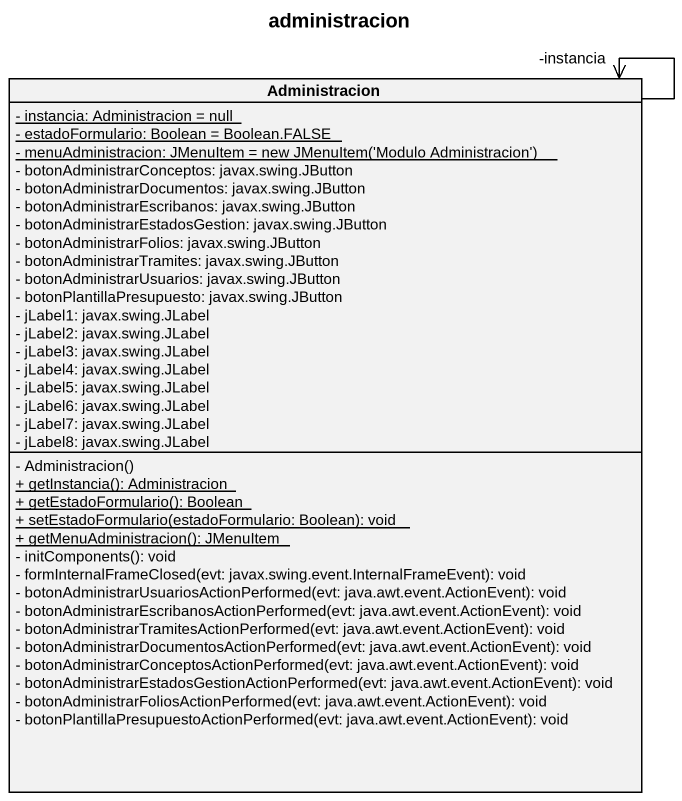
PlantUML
@startuml
title administracion
hide circle
hide empty members
skinparam classAttributeIconSize 0
class Administracion {
  {static} - instancia: Administracion = null
  {static} - estadoFormulario: Boolean = Boolean.FALSE
  {static} {field} - menuAdministracion: JMenuItem = new JMenuItem('Modulo Administracion')
  - botonAdministrarConceptos: javax.swing.JButton
  - botonAdministrarDocumentos: javax.swing.JButton
  - botonAdministrarEscribanos: javax.swing.JButton
  - botonAdministrarEstadosGestion: javax.swing.JButton
  - botonAdministrarFolios: javax.swing.JButton
  - botonAdministrarTramites: javax.swing.JButton
  - botonAdministrarUsuarios: javax.swing.JButton
  - botonPlantillaPresupuesto: javax.swing.JButton
  - jLabel1: javax.swing.JLabel
  - jLabel2: javax.swing.JLabel
  - jLabel3: javax.swing.JLabel
  - jLabel4: javax.swing.JLabel
  - jLabel5: javax.swing.JLabel
  - jLabel6: javax.swing.JLabel
  - jLabel7: javax.swing.JLabel
  - jLabel8: javax.swing.JLabel
  - Administracion()
  {static} + getInstancia(): Administracion
  {static} + getEstadoFormulario(): Boolean
  {static} + setEstadoFormulario(estadoFormulario: Boolean): void
  {static} + getMenuAdministracion(): JMenuItem
  - initComponents(): void
  - formInternalFrameClosed(evt: javax.swing.event.InternalFrameEvent): void
  - botonAdministrarUsuariosActionPerformed(evt: java.awt.event.ActionEvent): void
  - botonAdministrarEscribanosActionPerformed(evt: java.awt.event.ActionEvent): void
  - botonAdministrarTramitesActionPerformed(evt: java.awt.event.ActionEvent): void
  - botonAdministrarDocumentosActionPerformed(evt: java.awt.event.ActionEvent): void
  - botonAdministrarConceptosActionPerformed(evt: java.awt.event.ActionEvent): void
  - botonAdministrarEstadosGestionActionPerformed(evt: java.awt.event.ActionEvent): void
  - botonAdministrarFoliosActionPerformed(evt: java.awt.event.ActionEvent): void
  - botonPlantillaPresupuestoActionPerformed(evt: java.awt.event.ActionEvent): void
}
Administracion --> "-instancia" Administracion
@enduml
